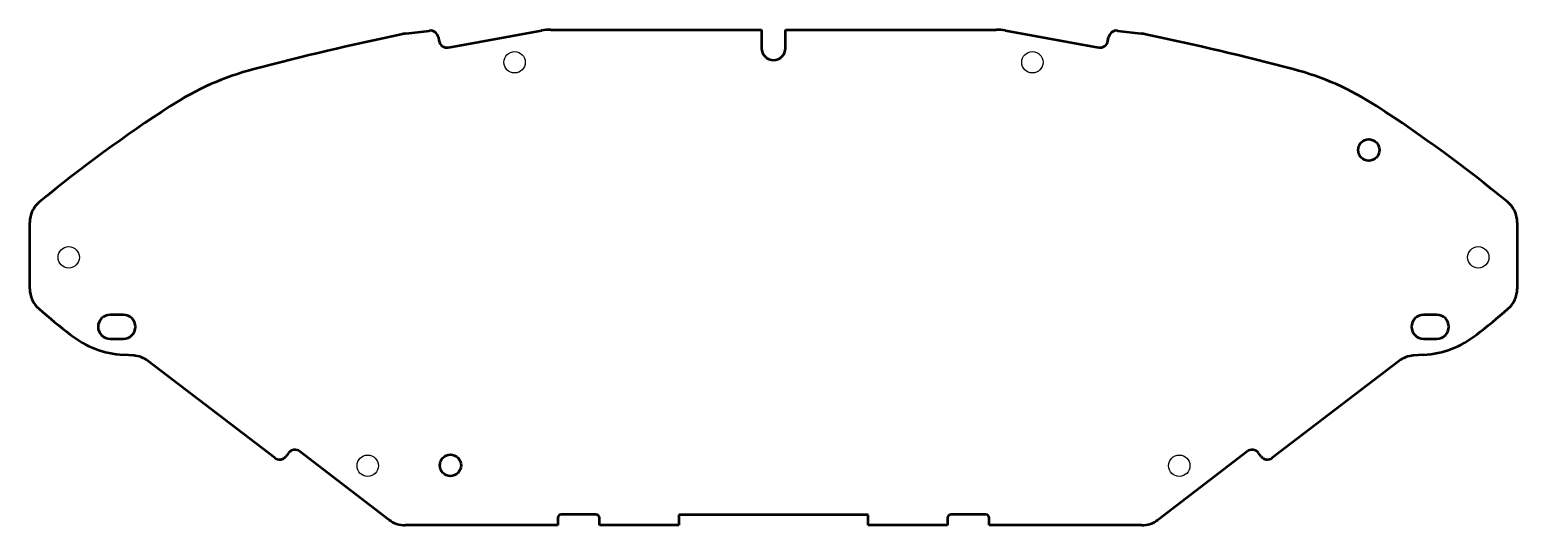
# Model space of a CAD drawing. Header units: millimetres. Extents: x 76 to 354, y 114 to 207.
import ezdxf

# ---------------------------------------------------------------- set-up
doc = ezdxf.new("R2010")
doc.units = ezdxf.units.MM
doc.layers.add('Visible (ISO)', color=7, linetype='Continuous', lineweight=50)

msp = doc.modelspace()

# ---------------------------------------------------------------- linework, layer by layer
for centre in [(166.39, 200.61), (263.39, 200.61), (82.89, 164.11), (346.89, 164.11), (138.89, 125.11), (290.89, 125.11)]:
    msp.add_circle(centre, 2)
at = {"layer": 'Visible (ISO)'}
for p, q in [((146.01, 205.97), (150.46, 206.51)), ((153.99, 203.39), (171.43, 206.53)), ((173.2, 206.69), (212.64, 206.69)), ((212.64, 206.69), (212.64, 203.26)), ((217.14, 203.26), (217.14, 206.69)), ((217.14, 206.69), (256.58, 206.69)), ((258.35, 206.53), (275.79, 203.39)), ((279.32, 206.51), (283.78, 205.97)), ((152.12, 205.29), (152.24, 204.6)), ((277.54, 204.6), (277.66, 205.29)), ((117.58, 199.32), (117.57, 199.32)), ((312.22, 199.32), (312.2, 199.32)), ((75.59, 158.24), (75.59, 170.64)), ((354.19, 170.64), (354.19, 158.24)), ((93.14, 153.36), (90.64, 153.36)), ((339.14, 153.36), (336.64, 153.36)), ((90.64, 148.86), (93.14, 148.86)), ((336.64, 148.86), (339.14, 148.86)), ((95.06, 145.72), (93.13, 145.85)), ((336.66, 145.85), (334.72, 145.72)), ((121.48, 126.57), (97.76, 144.7)), ((332.02, 144.7), (308.3, 126.57)), ((124.07, 127.5), (123.58, 126.86)), ((142.87, 115.02), (126.18, 127.78)), ((303.6, 127.78), (286.91, 115.02)), ((306.2, 126.86), (305.71, 127.5)), ((174.49, 115.34), (174.49, 113.99)), ((181.64, 115.99), (175.14, 115.99)), ((182.29, 113.99), (182.29, 115.34)), ((232.64, 115.91), (197.14, 115.91)), ((197.14, 115.91), (197.14, 113.99)), ((232.64, 113.99), (232.64, 115.91)), ((247.49, 115.34), (247.49, 113.99)), ((254.64, 115.99), (248.14, 115.99)), ((255.29, 113.99), (255.29, 115.34)), ((174.49, 113.99), (145.91, 113.99)), ((197.14, 113.99), (182.29, 113.99)), ((247.49, 113.99), (232.64, 113.99)), ((283.87, 113.99), (255.29, 113.99))]:
    msp.add_line(p, q, dxfattribs=at)
for centre in [(326.39, 184.19), (154.39, 125.19)]:
    msp.add_circle(centre, 2, dxfattribs=at)
for centre, radius, start, end in [((150.64, 205.03), 1.5, 10.2352, 96.9801), ((173.2, 196.68), 10.01, 90.0029, 100.2123), ((256.58, 196.68), 10.01, 79.7877, 90), ((279.14, 205.03), 1.5, 83.0199, 169.7648), ((272.96, -397.68), 616.89, 101.95667, 104.58833), ((147.23, 196.04), 10, 97.0003, 101.9563), ((153.72, 204.86), 1.5, 190.2147, 280.2157), ((276.06, 204.86), 1.5, 259.7843, 349.7853), ((282.56, 196.04), 10, 78.0437, 82.9997), ((156.83, -397.68), 616.89, 75.41168, 78.04333), ((214.89, 203.26), 2.25, 180.011, 359.989), ((130.98, 147.78), 53.25, 104.5883, 123.0852), ((298.8, 147.78), 53.25, 56.9148, 75.4117), ((256.23, -44.45), 282.69, 123.0863, 129.2351), ((173.55, -44.45), 282.69, 50.7649, 56.9137), ((80.59, 170.64), 5, 129.2351, 180), ((349.19, 170.64), 5, 0, 50.7649), ((80.59, 158.24), 5, 180, 229.3549), ((349.19, 158.24), 5, 310.6451, 0), ((183.19, 277.75), 162.51, 229.3549, 232.04), ((90.64, 151.11), 2.25, 90.011, 269.989), ((93.14, 151.11), 2.25, 270, 89.989), ((336.64, 151.11), 2.25, 90, 269.989), ((339.14, 151.11), 2.25, 270.011, 89.989), ((246.59, 277.75), 162.51, 307.96, 310.6451), ((94.31, 163.83), 18.02, 232.0418, 266.2294), ((335.47, 163.83), 18.02, 273.7706, 307.9582), ((94.73, 140.73), 5, 52.6009, 86.231), ((335.05, 140.73), 5, 93.769, 127.3991), ((122.39, 127.77), 1.5, 232.6002, 322.6012), ((125.27, 126.59), 1.5, 52.6002, 142.6012), ((304.52, 126.59), 1.5, 37.3988, 127.3998), ((307.39, 127.77), 1.5, 217.3988, 307.3998), ((145.91, 118.99), 5, 232.601, 270), ((175.14, 115.34), 0.65, 90, 179.9763), ((181.64, 115.34), 0.65, 0.0237, 89.9763), ((248.14, 115.34), 0.65, 90, 179.9763), ((254.64, 115.34), 0.65, 0.0237, 89.9763), ((283.87, 118.99), 5, 270.0003, 307.399)]:
    msp.add_arc(centre, radius, start, end, dxfattribs=at)

doc.saveas('drawing.dxf')
